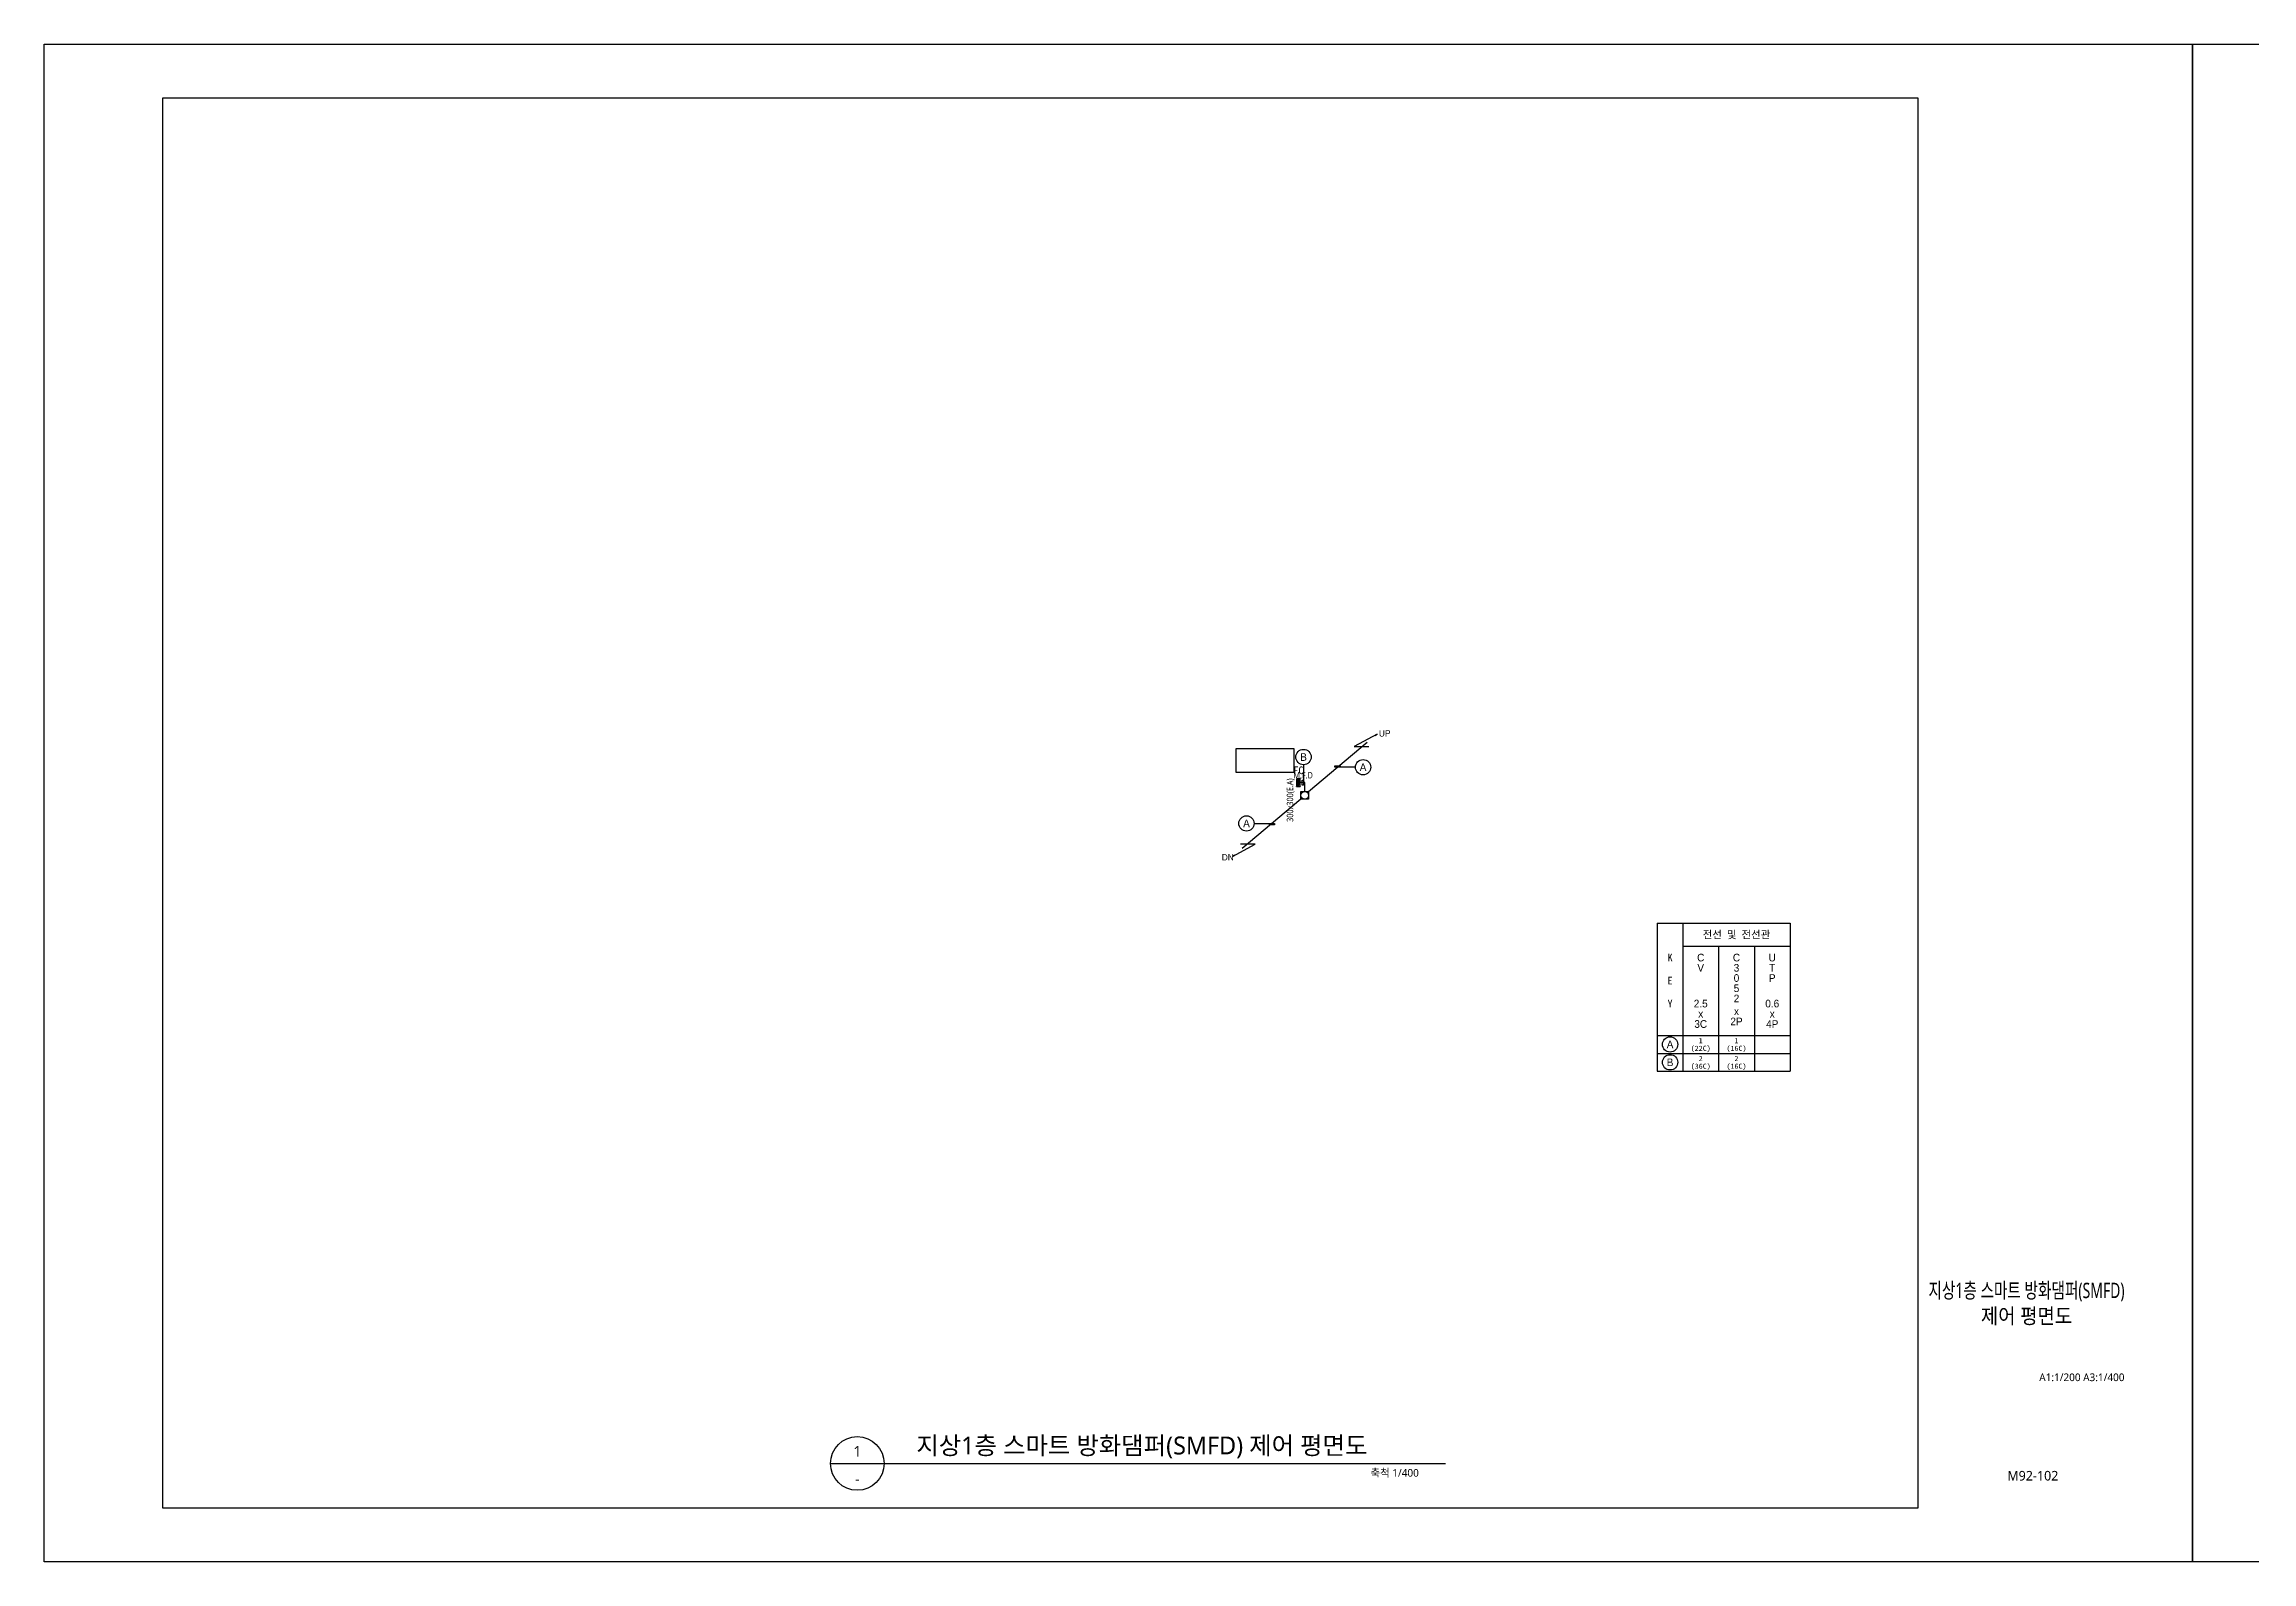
# Model space of a CAD drawing. Header units: millimetres. Extents: x -106634 to 499241, y 0 to 118800.
# Drawn here: x 0 to 172850, y 0 to 118800 of the extents above; entities that cross this region are included whole.
import ezdxf
from ezdxf.enums import TextEntityAlignment as Align

# ---------------------------------------------------------------- set-up
doc = ezdxf.new("R2010")
doc.units = ezdxf.units.MM
doc.header["$LTSCALE"] = 200
doc.linetypes.add('A', pattern=[17, 15, -2])
doc.layers.get('DEFPOINTS').update_dxf_attribs({"color": 137})
for name, color, linetype in [('1 EA', 3, 'Continuous'), ('1 MFD', 11, 'Continuous'), ('AA-MKXS', 3, 'Continuous'), ('ESC_CTRL', 7, 'Continuous'), ('SEN', 7, 'Continuous'), ('TEXT', 3, 'Continuous'), ('WALL-D', 3, 'Continuous'), ('WIRE', 143, 'A')]:
    doc.layers.add(name, color=color, linetype=linetype)
doc.styles.add('ESC_PL_ANN', font='', dxfattribs={"height": 300})
doc.styles.add('ESC_PL_WIRE', font='', dxfattribs={"height": 250})
doc.styles.add('STYLE1', font='', dxfattribs={"height": 300})
doc.styles.add('SUNJIN', font='malgun.ttf')
doc.styles.add('스타일1', font='malgun.ttf')
doc.styles.get('ESC_PL_ANN').set_extended_font_data('GulimChe')
doc.styles.get('ESC_PL_WIRE').set_extended_font_data('GulimChe')
doc.styles.get('STYLE1').set_extended_font_data('HY울릉도L')

# ---------------------------------------------------------------- blocks, each defined once
blk = doc.blocks.new('sheet-line')
at = {"layer": 'DEFPOINTS'}
blk.add_lwpolyline([(168200, -356400), (0, -356400), (0, -237600), (168200, -237600)], close=True, dxfattribs=at)
blk = doc.blocks.new('A$C0C081851')
at = {"layer": 'SEN'}
for p, q in [((2, 0), (0, 4)), ((2, 4), (0, 0)), ((0, 4), (0, 0)), ((2, 4), (0, 4)), ((2, 0), (2, 4)), ((0, 0), (2, 0))]:
    blk.add_line(p, q, dxfattribs=at)
blk = doc.blocks.new('baspro_fc')
at = {"layer": 'SEN', "xscale": 75, "yscale": 75, "zscale": 75, "rotation": 180}
blk.add_blockref('A$C0C081851', (75, 150), dxfattribs=at)
blk = doc.blocks.new('baspro_eps')
at = {"layer": 'SEN'}
blk.add_lwpolyline([(-150, 150), (150, 150), (150, -150), (-150, -150)], close=True, dxfattribs=at)
blk.add_circle((0, 0), 150, dxfattribs=at)
at = {"layer": 'WIRE'}
for p, q in [((150, 150), (2831, 2400)), ((2831, 2400), (1937, 1910)), ((1937, 1910), (2510, 1910)), ((-150, -150), (-2831, -2400)), ((-2831, -2400), (-1937, -1910)), ((-1937, -1910), (-2510, -1910))]:
    blk.add_line(p, q, dxfattribs=at)
at = {"layer": 'SEN', "style": 'STYLE1'}
for s, p in [('UP', (2900, 2300)), ('DN', (-3250, -2550))]:
    blk.add_text(s, height=250, dxfattribs=at).set_placement(p)
blk = doc.blocks.new('baspro_widx2')
at = {"layer": 'SEN'}
for p, q in [((-700, 0), (100, 0)), ((-100, -50), (-100, 0)), ((100, 0), (100, -50)), ((100, -50), (-100, -50))]:
    blk.add_line(p, q, dxfattribs=at)
blk.add_circle((-1000, 0), 300, dxfattribs=at)
at = {"layer": 'SEN', "style": 'STYLE1'}
blk.add_attdef('INDEX_ID', text='', height=300, dxfattribs=at).set_placement((-1000, 0), align=Align.MIDDLE_CENTER)
blk = doc.blocks.new('baspro_widx1')
at = {"layer": 'SEN'}
for p, q in [((-50, 100), (0, 100)), ((-50, -100), (-50, 100)), ((0, 700), (0, -100)), ((0, -100), (-50, -100))]:
    blk.add_line(p, q, dxfattribs=at)
blk.add_circle((0, 1000), 300, dxfattribs=at)
at = {"layer": 'SEN', "style": 'STYLE1'}
blk.add_attdef('INDEX_ID', text='', height=300, dxfattribs=at).set_placement((0, 1000), align=Align.MIDDLE_CENTER)
blk = doc.blocks.new('baspro_widx0')
at = {"layer": 'SEN'}
for p, q in [((-100, 0), (-100, 50)), ((-100, 50), (100, 50)), ((700, 0), (-100, 0)), ((100, 50), (100, 0))]:
    blk.add_line(p, q, dxfattribs=at)
blk.add_circle((1000, 0), 300, dxfattribs=at)
at = {"layer": 'SEN', "style": 'STYLE1'}
blk.add_attdef('INDEX_ID', text='', height=300, dxfattribs=at).set_placement((1000, 0), align=Align.MIDDLE_CENTER)
blk = doc.blocks.new('BASPRO_LL')
at = {"style": 'STYLE1'}
for s, p in [('V', (700, 2500)), ('C', (700, 2900)), ('2.5', (700, 1100)), ('x', (700, 700)), ('3C', (700, 300))]:
    blk.add_text(s, height=300, dxfattribs=at).set_placement(p, align=Align.CENTER)
blk = doc.blocks.new('BASPRO_E')
at = {"style": 'STYLE1'}
for s, p in [('C', (700, 2900)), ('3', (700, 2500)), ('0', (700, 2100)), ('5', (700, 1700)), ('x', (700, 800)), ('2', (700, 1300)), ('2P', (700, 400))]:
    blk.add_text(s, height=300, dxfattribs=at).set_placement(p, align=Align.CENTER)
blk = doc.blocks.new('BASPRO_C')
at = {"style": 'STYLE1'}
for s, p in [('U', (700, 2900)), ('T', (700, 2500)), ('P', (700, 2100)), ('0.6', (700, 1100)), ('x', (700, 700)), ('4P', (700, 300))]:
    blk.add_text(s, height=300, dxfattribs=at).set_placement(p, align=Align.CENTER)
blk = doc.blocks.new('baspro_widx')
blk.add_circle((0, 0), 300)
at = {"style": 'STYLE1'}
blk.add_attdef('INDEX_ID', text='', height=300, dxfattribs=at).set_placement((0, 0), align=Align.MIDDLE_CENTER)

msp = doc.modelspace()

# ---------------------------------------------------------------- linework, layer by layer
at = {"layer": '1 MFD'}
msp.add_lwpolyline([(98129, 61153), (98129, 61254), (98175, 61153), (98222, 61254), (98222, 61153), (98175, 61153), (98245, 61153), (98245, 61254), (98105, 61254), (98105, 61153), (98175, 61153), (98175, 61100), (98245, 61100), (98245, 60800), (98175, 60800), (98175, 60748), (98245, 60748), (98175, 60748), (98175, 60800), (98105, 60800), (98105, 61100), (98175, 61100), (98175, 60800), (98175, 60853), (98140, 60853), (98140, 61048), (98210, 61048), (98210, 60853), (98175, 60853)], dxfattribs=at)
at = {"layer": 'AA-MKXS', "color": 7}
msp.add_line((61566, 7700), (109730, 7700), dxfattribs=at)
msp.add_circle((63667, 7700), 2100, dxfattribs=at)
at = {"layer": 'DEFPOINTS'}
msp.add_lwpolyline([(9300, 114600), (146700, 114600), (146700, 4200), (9300, 4200)], close=True, dxfattribs=at)
msp.add_lwpolyline([(9300, 114600), (146700, 114600), (146700, 4200), (9300, 4200)], close=True, dxfattribs=at)
msp.add_lwpolyline([(97860, 63650), (93300, 63650), (93300, 61825), (97860, 61825), (97860, 63650)], dxfattribs=at)
at = {"layer": 'ESC_CTRL', "color": 4}
for p, q in [((126300, 50000), (136700, 50000)), ((126300, 50000), (126300, 38400)), ((128300, 50000), (128300, 38400)), ((136700, 50000), (136700, 38400)), ((126300, 41200), (136700, 41200)), ((126300, 38400), (136700, 38400))]:
    msp.add_line(p, q, dxfattribs=at)
at = {"layer": 'ESC_CTRL', "color": 7}
for p, q in [((128300, 48200), (136700, 48200)), ((131100, 48200), (131100, 38400)), ((133900, 48200), (133900, 38400))]:
    msp.add_line(p, q, dxfattribs=at)
at = {"layer": 'ESC_CTRL', "color": 8}
for p, q in [((126300, 39800), (136700, 39800)), ((126300, 38400), (136700, 38400))]:
    msp.add_line(p, q, dxfattribs=at)
at = {"layer": 'ESC_CTRL', "color": 143}
msp.add_lwpolyline([(98700, 60300), (98700, 61000), (98350, 61000)], dxfattribs=at)

# ---------------------------------------------------------------- block references
at = {"layer": 'ESC_CTRL', "xscale": 2, "yscale": 2, "zscale": 2}
for name, p in [('baspro_eps', (98700, 60000)), ('baspro_fc', (98200, 61000)), ('BASPRO_LL', (128300, 41200)), ('BASPRO_E', (131100, 41200)), ('BASPRO_C', (133900, 41200))]:
    msp.add_blockref(name, p, dxfattribs=at)
for name, p, values in [('baspro_widx1', (98600, 61000), {'INDEX_ID': 'B'}), ('baspro_widx0', (101264, 62200), {'INDEX_ID': 'A'}), ('baspro_widx2', (96136, 57800), {'INDEX_ID': 'A'}), ('baspro_widx', (127300, 40500), {'INDEX_ID': 'A'}), ('baspro_widx', (127300, 39100), {'INDEX_ID': 'B'})]:
    msp.add_blockref(name, p, dxfattribs=at).add_auto_attribs(values)
at = {"layer": 'WALL-D'}
for p in [(0, 356400), (0, 356400), (168200, 356400), (168200, 356400)]:
    msp.add_blockref('sheet-line', p, dxfattribs=at)

# ---------------------------------------------------------------- texts
at = {"layer": '1 EA', "style": 'SUNJIN', "width": 0.85}
msp.add_text('300x300(E.A)', height=500, rotation=90, dxfattribs=at).set_placement((97541, 59626), align=Align.MIDDLE_CENTER)
at = {"layer": '1 MFD', "style": 'SUNJIN', "width": 0.85}
msp.add_text('M.F.D', height=500, dxfattribs=at).set_placement((98570, 61569), align=Align.MIDDLE_CENTER)
at = {"layer": 'AA-MKXS', "linetype": 'Continuous', "style": '스타일1'}
msp.add_text('1', height=840, dxfattribs=at).set_placement((63674, 8224), align=Align.CENTER)
msp.add_text('지상1층 스마트 방화댐퍼(SMFD) 제어 평면도', height=1400, dxfattribs=at).set_placement((68287, 8409))
msp.add_text('축척 1/400', height=600, dxfattribs=at).set_placement((107630, 6965), align=Align.MIDDLE_RIGHT)
at = {"layer": 'AA-MKXS', "style": '스타일1'}
msp.add_text('-', height=840, dxfattribs=at).set_placement((63667, 6499), align=Align.MIDDLE)
at = {"layer": 'ESC_CTRL', "style": 'ESC_PL_ANN'}
msp.add_text('FC', height=600, dxfattribs=at).set_placement((98200, 61480), align=Align.BOTTOM_CENTER)
at = {"layer": 'ESC_CTRL', "style": 'ESC_PL_WIRE'}
msp.add_text('전선 및 전선관', height=600, dxfattribs=at).set_placement((132500, 49100), align=Align.MIDDLE_CENTER)
for s, height, p in [('K', 600, (127300, 47000)), ('E', 600, (127300, 45200)), ('Y', 600, (127300, 43400)), ('(22C)', 400, (129700, 40000)), ('1', 400, (129700, 40600)), ('(16C)', 400, (132500, 40000)), ('1', 400, (132500, 40600)), ('(36C)', 400, (129700, 38600)), ('2', 400, (129700, 39200)), ('(16C)', 400, (132500, 38600)), ('2', 400, (132500, 39200))]:
    msp.add_text(s, height=height, dxfattribs=at).set_placement(p, align=Align.CENTER)
at = {"layer": 'TEXT', "color": 3, "style": '스타일1'}
for s, width, p in [('지상1층 스마트 방화댐퍼(SMFD)', 0.7, (155208, 21245)), ('제어 평면도', 0.9, (155208, 19245))]:
    msp.add_text(s, height=1200, dxfattribs=dict(at, width=width)).set_placement(p, align=Align.MIDDLE_CENTER)
for s, height, p in [('A1:1/200 A3:1/400', 600, (159543, 14446)), ('M92-102', 750, (155704, 6741))]:
    msp.add_text(s, height=height, dxfattribs=at).set_placement(p, align=Align.MIDDLE_CENTER)

doc.saveas('drawing.dxf')
